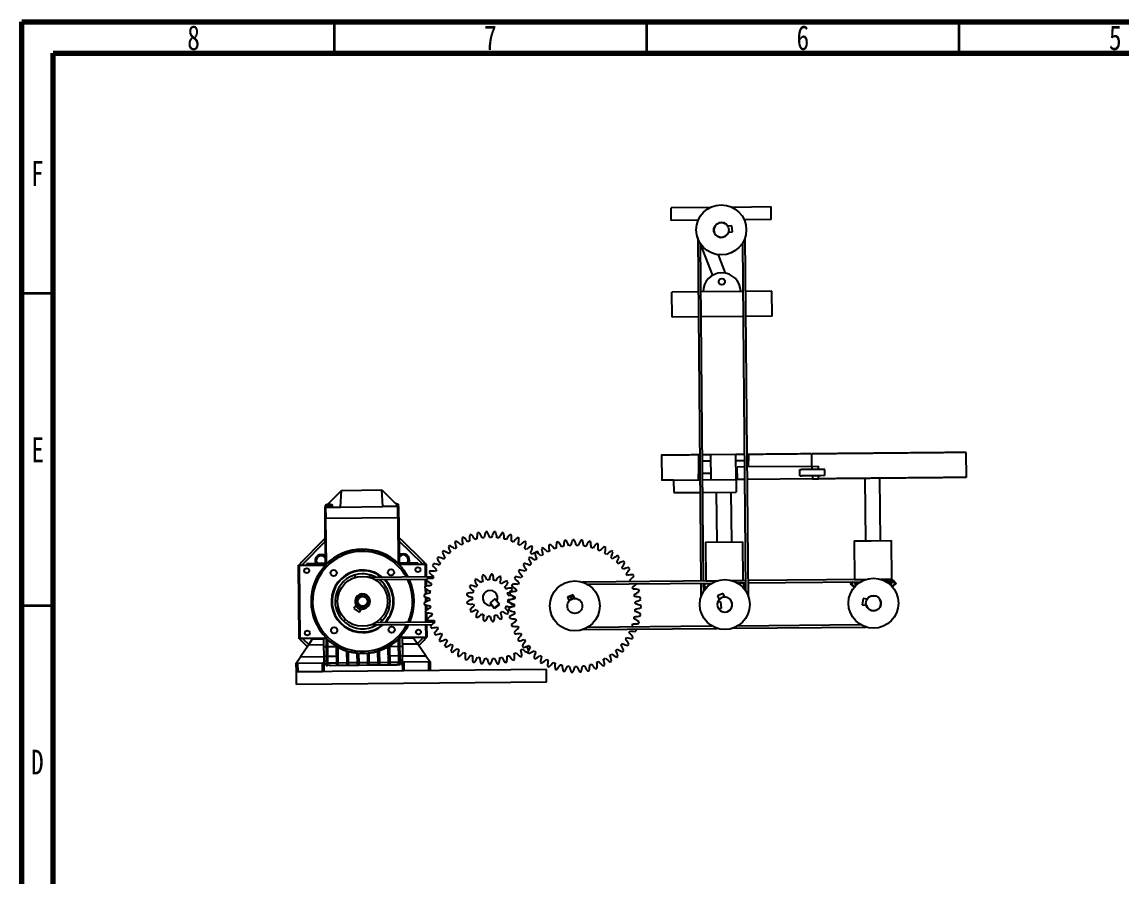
# Model space of a CAD drawing. Header units: millimetres. Extents: x 15 to 415, y 5 to 292.
# Drawn here: x 15 to 191, y 155.2 to 292 of the extents above; entities that cross this region are included whole.
import ezdxf

# ---------------------------------------------------------------- set-up
doc = ezdxf.new("R2010")
doc.units = ezdxf.units.MM
doc.styles.add('SLDTEXTSTYLE0', font='TXT', dxfattribs={"width": 0.75})

msp = doc.modelspace()

# ---------------------------------------------------------------- linework, layer by layer
at = {"color": 7, "linetype": 'Continuous', "lineweight": 70}
for p, q in [((15, 5), (15, 292)), ((15, 292), (415, 292)), ((20, 10), (20, 287)), ((20, 287), (410, 287))]:
    msp.add_line(p, q, dxfattribs=at)
at = {"color": 7, "linetype": 'Continuous', "lineweight": 35}
for p, q in [((65, 287), (65, 292)), ((115, 287), (115, 292)), ((165, 287), (165, 292)), ((20, 248.5), (15, 248.5)), ((20, 198.5), (15, 198.5))]:
    msp.add_line(p, q, dxfattribs=at)
at = {"color": 7, "linetype": 'Continuous', "lineweight": 25}
for p, q in [((134.88, 262.38), (128.62, 262.32)), ((134.9, 260.38), (134.88, 262.38)), ((125.14, 262.29), (118.88, 262.23)), ((118.9, 260.23), (118.88, 262.23)), ((123.23, 260.27), (118.9, 260.23)), ((128.59, 259.37), (127.95, 259.31)), ((128.69, 258.38), (128.59, 259.37)), ((134.9, 260.38), (130.57, 260.34)), ((123.13, 257.42), (123.63, 202.47)), ((128.05, 258.32), (128.69, 258.38)), ((131.25, 199.99), (130.73, 257.49)), ((123.53, 256.57), (124.03, 202.48)), ((123.9, 256.04), (123.53, 256.55)), ((125.53, 251.43), (123.59, 256.47)), ((130.85, 200.85), (130.33, 256.63)), ((126.4, 254.74), (127.54, 251.77)), ((123.21, 248.78), (119.01, 248.75)), ((119.04, 244.75), (119.01, 248.75)), ((130.4, 248.85), (123.61, 248.79)), ((135, 248.89), (130.8, 248.85)), ((135.04, 244.89), (135, 248.89)), ((123.24, 244.78), (119.04, 244.75)), ((130.44, 244.85), (123.64, 244.79)), ((135.04, 244.89), (130.84, 244.85)), ((117.35, 222.62), (117.38, 218.62)), ((123.24, 222.67), (123.25, 221.67)), ((123.44, 222.67), (123.24, 222.67)), ((125.24, 222.69), (123.84, 222.68)), ((129.24, 222.73), (125.24, 222.69)), ((125.28, 218.69), (125.24, 222.69)), ((130.64, 222.74), (129.24, 222.73)), ((129.28, 218.73), (129.24, 222.73)), ((131.24, 222.74), (131.04, 222.74)), ((131.24, 222.74), (131.25, 221.74)), ((141.33, 222.84), (141.34, 220.84)), ((166.13, 219.06), (166.09, 223.06)), ((123.25, 221.67), (123.27, 219.67)), ((123.45, 221.67), (123.25, 221.67)), ((124.05, 221.68), (123.85, 221.68)), ((125.25, 221.69), (124.05, 221.68)), ((129.65, 221.73), (129.25, 221.73)), ((130.66, 220.74), (129.46, 220.73)), ((129.48, 218.73), (129.46, 220.73)), ((130.45, 221.74), (129.65, 221.73)), ((130.65, 221.74), (130.45, 221.74)), ((131.25, 221.74), (131.05, 221.74)), ((141.46, 220.84), (131.06, 220.74)), ((131.26, 220.74), (131.25, 221.74)), ((139.47, 220.32), (139.74, 220.32)), ((139.48, 219.32), (139.47, 220.32)), ((142.84, 220.35), (139.74, 220.32)), ((141.46, 220.84), (142.46, 220.85)), ((141.47, 220.34), (141.46, 220.84)), ((142.47, 220.35), (142.46, 220.85)), ((143.47, 220.36), (142.84, 220.35)), ((143.48, 219.36), (143.47, 220.36)), ((119.28, 218.63), (123.48, 218.67)), ((119.28, 218.63), (119.3, 216.63)), ((123.28, 218.67), (123.27, 219.67)), ((123.47, 219.67), (123.27, 219.67)), ((124.07, 219.68), (123.87, 219.68)), ((123.88, 218.68), (129.28, 218.73)), ((125.27, 219.69), (124.07, 219.68)), ((129.47, 219.73), (129.27, 219.73)), ((129.28, 218.73), (129.3, 216.73)), ((129.48, 218.73), (129.28, 218.73)), ((130.68, 218.74), (129.48, 218.73)), ((141.48, 218.84), (131.08, 218.74)), ((139.48, 219.32), (139.75, 219.32)), ((142.85, 219.35), (139.75, 219.32)), ((141.48, 219.34), (141.48, 218.84)), ((141.48, 218.84), (142.48, 218.85)), ((142.48, 218.85), (142.48, 219.35)), ((143.48, 219.36), (142.85, 219.35)), ((149.88, 218.91), (149.97, 208.91)), ((152.37, 208.94), (152.28, 218.94)), ((66.13, 217), (63.95, 214.78)), ((65.98, 214.33), (66.13, 217)), ((66.13, 217), (72.56, 217.06)), ((72.76, 214.39), (72.56, 217.06)), ((72.56, 217.06), (75.26, 214.41)), ((119.3, 216.63), (123.5, 216.67)), ((123.9, 216.68), (129.3, 216.73)), ((126.1, 216.7), (126.17, 208.7)), ((128.57, 208.72), (128.5, 216.72)), ((64.02, 214.78), (64.03, 214.68)), ((64.18, 214.68), (64.19, 214.79)), ((75.11, 214.79), (75.11, 214.79)), ((63.51, 214.33), (63.49, 214.31)), ((63.51, 212.53), (63.49, 214.31)), ((63.49, 214.31), (63.59, 214.31)), ((64.71, 214.58), (63.51, 214.57)), ((63.51, 214.57), (63.51, 214.31)), ((63.54, 214.62), (64.68, 214.63)), ((63.59, 214.31), (65.98, 214.33)), ((63.59, 214.31), (63.61, 212.53)), ((63.64, 214.68), (63.64, 214.68)), ((64.57, 214.69), (64.58, 214.69)), ((64.71, 214.32), (64.71, 214.58)), ((65.98, 214.33), (72.76, 214.39)), ((75.16, 214.41), (72.76, 214.39)), ((74.94, 214.73), (75.22, 214.73)), ((75.25, 214.68), (74.99, 214.68)), ((75.17, 212.63), (75.16, 214.41)), ((75.16, 214.41), (75.26, 214.41)), ((75.25, 214.42), (75.25, 214.68)), ((75.26, 214.41), (75.27, 212.63)), ((63.55, 205.08), (63.49, 212.53)), ((63.49, 212.53), (63.59, 212.53)), ((63.59, 212.53), (75.19, 212.63)), ((63.59, 212.53), (63.65, 205.18)), ((75.19, 212.63), (75.29, 212.63)), ((75.26, 205.29), (75.19, 212.63)), ((75.29, 212.63), (75.36, 205.19)), ((63.01, 208.86), (59.76, 205.55)), ((63.52, 208.81), (59.82, 205.05)), ((79.09, 205.22), (75.33, 208.92)), ((79.15, 205.73), (75.84, 208.98)), ((124.39, 208.68), (130.35, 208.73)), ((124.39, 208.68), (124.45, 202.5)), ((130.41, 202.55), (130.35, 208.73)), ((148.19, 208.9), (150.89, 208.92)), ((148.19, 208.9), (148.25, 202.72)), ((150.89, 208.92), (154.15, 208.95)), ((154.21, 202.77), (154.15, 208.95)), ((63.54, 206.39), (63.45, 206.3)), ((63.54, 206.21), (63.45, 206.3)), ((75.35, 206.5), (75.44, 206.41)), ((75.44, 206.41), (75.35, 206.32)), ((97.22, 206.17), (97.27, 206.25)), ((59.26, 204.94), (59.26, 205.04)), ((59.26, 205.04), (59.36, 205.04)), ((59.37, 193.33), (59.26, 204.94)), ((59.36, 204.94), (59.26, 204.94)), ((59.36, 205.04), (63.55, 205.08)), ((59.36, 204.94), (59.36, 205.04)), ((63.58, 204.98), (59.36, 204.94)), ((59.36, 204.94), (59.47, 193.33)), ((62.05, 205.27), (60.55, 205.25)), ((60.55, 205.25), (60.55, 205.05)), ((63.55, 205.28), (62.05, 205.27)), ((62.05, 205.07), (62.05, 205.27)), ((63.55, 205.08), (63.62, 205.02)), ((63.62, 205.02), (63.58, 204.98)), ((75.3, 205.13), (75.36, 205.19)), ((75.34, 205.09), (75.3, 205.13)), ((79.56, 205.13), (75.34, 205.09)), ((75.36, 205.39), (76.86, 205.4)), ((75.36, 205.19), (79.56, 205.23)), ((76.86, 205.4), (78.36, 205.42)), ((76.86, 205.2), (76.86, 205.4)), ((78.36, 205.22), (78.36, 205.42)), ((79.56, 205.23), (79.56, 205.13)), ((79.66, 205.23), (79.56, 205.23)), ((79.56, 205.13), (79.66, 205.13)), ((79.58, 203.12), (79.56, 205.13)), ((79.66, 205.13), (79.66, 205.23)), ((79.66, 205.13), (79.68, 203.12)), ((68.34, 203.05), (68.33, 203.47)), ((70.61, 203.49), (70.62, 203.08)), ((80.83, 203.13), (70.73, 203.04)), ((79.75, 202.72), (71.59, 202.65)), ((79.59, 201.61), (79.58, 202.72)), ((79.68, 202.72), (79.69, 201.64)), ((126.18, 202.5), (104.68, 202.3)), ((124.45, 202.5), (124.43, 202.48)), ((124.45, 202.5), (126.24, 202.52)), ((128.62, 202.54), (130.41, 202.55)), ((130.83, 202.54), (128.68, 202.52)), ((130.43, 202.53), (130.41, 202.55)), ((149.98, 202.71), (131.23, 202.54)), ((148.25, 202.72), (148.23, 202.7)), ((148.25, 202.72), (150.04, 202.73)), ((152.41, 202.76), (154.21, 202.77)), ((153.19, 202.68), (153.17, 202.63)), ((153.24, 202.44), (153.38, 202.68)), ((153.31, 202.36), (153.47, 202.63)), ((153.91, 202.69), (153.9, 202.67)), ((153.95, 202.59), (154.02, 202.69)), ((154, 202.52), (154.1, 202.64)), ((154.61, 202.37), (154.21, 202.77)), ((154.27, 202.67), (154.29, 202.69)), ((154.32, 202.62), (154.34, 202.64)), ((79.6, 200.39), (79.59, 201.23)), ((79.69, 201.17), (79.7, 200.42)), ((125.33, 202.09), (105.54, 201.91)), ((123.63, 202.07), (123.65, 199.92)), ((124.03, 202.08), (124.05, 200.78)), ((124.03, 202.04), (124.07, 202.08)), ((124.41, 201.26), (124.04, 201.56)), ((124.04, 201.56), (124.41, 201.25)), ((124.06, 201.79), (124.13, 201.79)), ((124.06, 201.79), (124.5, 201.39)), ((124.53, 201.42), (124.13, 201.79)), ((124.82, 201.8), (124.94, 201.8)), ((124.82, 201.8), (124.87, 201.75)), ((130.83, 202.14), (129.54, 202.13)), ((130.65, 201.85), (130.29, 201.5)), ((130.32, 201.47), (130.72, 201.85)), ((130.48, 201.32), (130.84, 201.63)), ((130.65, 201.85), (130.72, 201.85)), ((149.13, 202.31), (131.23, 202.14)), ((148.2, 201.48), (147.56, 202.01)), ((147.67, 202.01), (147.71, 202.01)), ((148.26, 201.53), (147.71, 202.01)), ((148.24, 202.02), (148.34, 202.02)), ((148.24, 202.02), (148.49, 201.76)), ((148.54, 201.81), (148.34, 202.02)), ((154.12, 202.07), (153.93, 201.86)), ((153.98, 201.82), (154.22, 202.07)), ((154.12, 202.07), (154.22, 202.07)), ((154.24, 201.58), (154.8, 202.08)), ((154.91, 202.08), (154.28, 201.54)), ((154.75, 202.08), (154.8, 202.08)), ((69.2, 200.08), (69.2, 200.39)), ((69.5, 200.13), (69.5, 200.43)), ((69.8, 200.4), (69.8, 200.08)), ((79.61, 199.12), (79.61, 199.9)), ((79.71, 199.86), (79.71, 199.17)), ((90.69, 199.61), (89.91, 198.99)), ((90.69, 199.61), (89.91, 198.99)), ((90.61, 198.1), (89.91, 198.99)), ((89.91, 198.99), (90.21, 198.6)), ((91.4, 198.72), (90.69, 199.61)), ((91, 199.23), (90.69, 199.61)), ((91.35, 198.78), (91, 199.23)), ((103.22, 200.28), (102.3, 199.87)), ((102.3, 199.87), (102.57, 199.28)), ((102.33, 199.81), (102.44, 199.93)), ((102.58, 199.99), (103.01, 199.6)), ((103.48, 199.69), (103.22, 200.28)), ((127.22, 200.5), (126.3, 200.09)), ((126.3, 200.09), (126.56, 199.5)), ((126.82, 199.14), (126.33, 199.09)), ((126.92, 198.15), (126.82, 199.14)), ((127.48, 199.91), (127.22, 200.5)), ((149.62, 199.68), (149.47, 198.69)), ((150.26, 199.58), (149.62, 199.68)), ((65.27, 198.05), (65.63, 198.26)), ((68.49, 198.6), (68.13, 198.07)), ((68.13, 198.07), (68.96, 197.51)), ((68.96, 197.51), (69.32, 198.05)), ((73.41, 198.34), (73.77, 198.13)), ((79.63, 197.76), (79.62, 198.65)), ((79.64, 195.92), (79.63, 197.43)), ((79.72, 198.62), (79.73, 197.83)), ((79.73, 197.41), (79.74, 195.92)), ((90.21, 198.6), (90.57, 198.16)), ((90.57, 198.16), (91.35, 198.78)), ((91.4, 198.72), (90.61, 198.1)), ((126.43, 198.1), (126.92, 198.15)), ((149.47, 198.69), (150.11, 198.59)), ((66.79, 196.3), (66.43, 196.09)), ((70.8, 195.44), (80.64, 195.53)), ((71.65, 195.85), (81.02, 195.94)), ((72.65, 196.15), (72.29, 196.35)), ((79.67, 193.52), (79.65, 195.52)), ((79.75, 195.52), (79.77, 193.52)), ((129.6, 195.33), (149.19, 195.51)), ((104.75, 194.7), (126.25, 194.9)), ((105.6, 195.11), (125.39, 195.29)), ((128.75, 194.92), (150.05, 195.11)), ((59.47, 193.33), (59.37, 193.33)), ((59.37, 193.23), (59.37, 193.33)), ((59.47, 193.23), (59.37, 193.23)), ((59.47, 193.33), (63.69, 193.37)), ((59.47, 193.33), (59.47, 193.23)), ((63.66, 193.27), (59.47, 193.23)), ((60.83, 192.23), (59.57, 190.34)), ((59.88, 192.73), (60.66, 191.97)), ((59.93, 193.24), (60.88, 192.3)), ((60.83, 192.23), (61.5, 193.23)), ((63.27, 192.25), (60.83, 192.23)), ((61.5, 193.23), (63.26, 193.25)), ((61.5, 193.23), (61.51, 193.25)), ((62.16, 193.26), (62.16, 193.24)), ((63.26, 193.25), (63.27, 192.25)), ((63.27, 192.25), (63.29, 190.37)), ((63.67, 191.93), (63.27, 191.93)), ((63.72, 193.33), (63.66, 193.27)), ((63.66, 193.27), (63.7, 189.2)), ((63.69, 193.37), (63.72, 193.33)), ((63.87, 193.08), (63.9, 189.2)), ((65.33, 191.94), (63.88, 191.93)), ((65.36, 189.22), (65.33, 192)), ((65.54, 191.89), (65.56, 189.22)), ((73.65, 189.29), (73.62, 191.96)), ((73.82, 192.08), (73.85, 189.29)), ((73.82, 192.02), (75.28, 192.04)), ((75.31, 189.31), (75.27, 193.18)), ((75.41, 193.44), (75.45, 193.48)), ((75.47, 193.38), (75.41, 193.44)), ((75.45, 193.48), (79.67, 193.52)), ((79.67, 193.42), (75.47, 193.38)), ((75.51, 189.31), (75.47, 193.38)), ((75.48, 192.04), (75.88, 192.04)), ((75.87, 193.36), (77.63, 193.38)), ((75.88, 192.36), (75.87, 193.36)), ((78.32, 192.39), (75.88, 192.36)), ((75.88, 192.36), (75.9, 190.49)), ((76.97, 193.39), (76.97, 193.37)), ((77.62, 193.4), (77.63, 193.38)), ((77.63, 193.38), (78.32, 192.39)), ((78.27, 192.46), (79.2, 193.41)), ((79.61, 190.52), (78.32, 192.39)), ((78.5, 192.13), (79.26, 192.91)), ((79.67, 193.52), (79.67, 193.42)), ((79.67, 193.52), (79.77, 193.52)), ((79.67, 193.42), (79.77, 193.42)), ((79.77, 193.42), (79.77, 193.52)), ((58.9, 189.33), (59.57, 190.34)), ((59.57, 190.34), (63.29, 190.37)), ((63.29, 190.43), (63.69, 190.43)), ((63.29, 190.37), (63.3, 189.37)), ((63.89, 190.43), (65.35, 190.44)), ((67.02, 189.23), (67, 191.27)), ((67.2, 191.21), (67.22, 189.23)), ((68.67, 189.25), (68.66, 190.92)), ((68.86, 190.91), (68.88, 189.25)), ((70.33, 189.26), (70.32, 190.92)), ((70.52, 190.94), (70.53, 189.26)), ((71.99, 189.28), (71.97, 191.25)), ((72.17, 191.32), (72.19, 189.28)), ((73.84, 190.52), (75.29, 190.54)), ((75.5, 190.54), (75.9, 190.54)), ((75.9, 190.49), (79.61, 190.52)), ((75.91, 189.49), (75.9, 190.49)), ((79.61, 190.52), (80.3, 189.53)), ((58.92, 187.93), (58.9, 189.33)), ((58.9, 189.33), (59.1, 189.33)), ((59.1, 189.33), (63.1, 189.37)), ((59.1, 189.33), (59.12, 187.93)), ((63.11, 187.97), (63.1, 189.37)), ((63.1, 189.37), (63.3, 189.37)), ((63.29, 189.94), (63.7, 189.54)), ((63.3, 189.37), (63.31, 187.97)), ((63.7, 189.2), (63.9, 189.2)), ((63.7, 189.2), (63.7, 188.98)), ((63.7, 188.98), (63.9, 188.98)), ((63.9, 189.38), (65.36, 189.39)), ((63.9, 189.2), (63.9, 188.98)), ((64.42, 188.98), (65.36, 188.99)), ((65.36, 189.22), (65.56, 189.22)), ((65.36, 188.99), (65.36, 189.22)), ((65.36, 188.99), (65.56, 188.99)), ((65.56, 189.39), (67.01, 189.41)), ((65.56, 189.22), (65.56, 188.99)), ((65.56, 188.99), (67.02, 189.01)), ((67.02, 189.23), (67.22, 189.23)), ((67.02, 189.01), (67.02, 189.23)), ((67.02, 189.01), (67.22, 189.01)), ((67.22, 189.41), (68.67, 189.42)), ((67.22, 189.23), (67.22, 189.01)), ((67.22, 189.01), (68.68, 189.02)), ((68.67, 189.25), (68.88, 189.25)), ((68.68, 189.02), (68.67, 189.25)), ((68.68, 189.02), (68.88, 189.02)), ((68.87, 189.42), (70.33, 189.44)), ((68.88, 189.25), (68.88, 189.02)), ((68.88, 189.02), (70.33, 189.04)), ((70.33, 189.26), (70.53, 189.26)), ((70.33, 189.04), (70.33, 189.26)), ((70.33, 189.04), (70.54, 189.04)), ((70.53, 189.44), (71.99, 189.45)), ((70.53, 189.26), (70.54, 189.04)), ((70.54, 189.04), (71.99, 189.05)), ((71.99, 189.05), (71.99, 189.28)), ((71.99, 189.28), (72.19, 189.28)), ((71.99, 189.05), (72.19, 189.05)), ((72.19, 189.45), (73.65, 189.47)), ((72.19, 189.28), (72.19, 189.05)), ((72.19, 189.05), (73.65, 189.07)), ((73.65, 189.29), (73.85, 189.29)), ((73.65, 189.07), (73.65, 189.29)), ((73.65, 189.07), (73.85, 189.07)), ((73.85, 189.47), (75.3, 189.48)), ((73.85, 189.29), (73.85, 189.07)), ((73.85, 189.07), (74.79, 189.08)), ((75.31, 189.31), (75.51, 189.31)), ((75.31, 189.08), (75.31, 189.31)), ((75.31, 189.08), (75.51, 189.09)), ((75.5, 189.65), (75.9, 190.05)), ((75.51, 189.09), (75.51, 189.31)), ((75.92, 188.09), (75.91, 189.49)), ((75.91, 189.49), (76.11, 189.49)), ((80.1, 189.53), (76.11, 189.49)), ((76.11, 189.49), (76.12, 188.09)), ((80.11, 188.13), (80.1, 189.53)), ((80.1, 189.53), (80.3, 189.53)), ((80.3, 189.53), (80.31, 188.13)), ((98.91, 188.3), (58.92, 187.93)), ((58.93, 185.93), (58.92, 187.93)), ((59.12, 187.93), (63.11, 187.97)), ((80.11, 188.13), (76.12, 188.09)), ((98.93, 186.3), (98.91, 188.3)), ((98.93, 186.3), (58.93, 185.93))]:
    msp.add_line(p, q, dxfattribs=at)
at = {"color": 7, "linetype": 'Continuous', "lineweight": 25, "flags": 128}
for points in [[(97.62, 206.88), (97.62, 206.9), (97.67, 207.01)], [(130.84, 201.65), (130.6, 201.44), (130.47, 201.33)], [(147.67, 202.01), (148.15, 201.6), (148.24, 201.52)], [(154.75, 202.08), (154.29, 201.66), (154.22, 201.59)], [(112.62, 195.28), (112.72, 195.22), (112.78, 195.17)], [(113.25, 194.78), (113.27, 194.76), (113.36, 194.67)], [(95.89, 191.01), (95.92, 191.03), (95.93, 191.03)]]:
    msp.add_lwpolyline(points, dxfattribs=at)
at = {"color": 7, "linetype": 'Continuous', "lineweight": 25}
for centre, radius in [((126.91, 258.7), 4), ((126.91, 258.7), 1.2), ((126.99, 250.42), 0.5), ((126.99, 250.42), 0.5), ((60.57, 204.14), 0.4), ((64.87, 203.78), 0.5), ((74.07, 203.87), 0.5), ((78.36, 204.3), 0.4), ((69.51, 199.23), 4), ((103.47, 198.49), 4), ((127.46, 198.71), 4), ((151.26, 198.93), 4), ((69.51, 199.23), 0.9), ((69.51, 199.23), 0.782), ((103.47, 198.49), 1.2), ((151.26, 198.93), 1.2), ((60.66, 194.16), 0.4), ((64.96, 194.59), 0.5), ((74.15, 194.68), 0.5), ((78.45, 194.32), 0.4)]:
    msp.add_circle(centre, radius, dxfattribs=at)
for centre, radius, start, end in [((126.91, 258.7), 1.2, 30.3149, 341.0663), ((124.39, 256.39), 0.6, 215.7409, 239.8578), ((127.01, 248.82), 3, 0.5256, 180.5256), ((64.12, 213.7), 1.09, 94.9353, 115.7125), ((64.12, 213.7), 1.09, 65.3388, 86.1159), ((74.66, 213.79), 1.09, 65.3375, 83.291), ((74.66, 213.8), 1.09, 58.9064, 65.2377), ((63.57, 214.57), 0.06, 122.1449, 180.5256), ((64.12, 213.7), 1.09, 115.8135, 122.1449), ((64.12, 213.66), 1.03, 86.314, 94.7372), ((64.12, 213.7), 1.09, 58.9064, 65.2377), ((64.65, 214.58), 0.06, 0.5256, 58.9064), ((75.19, 214.68), 0.06, 0.5256, 58.9064), ((90.69, 209.32), 4.08, 172.5841, 186.033), ((89.93, 199.77), 10.6, 106.6007, 108.0102), ((83.87, 207.2), 4.08, 28.578, 42.0268), ((91.86, 209.16), 4.08, 165.5253, 178.9741), ((89.93, 199.77), 10.6, 99.5419, 100.9514), ((84.83, 207.88), 4.08, 21.5192, 34.968), ((93, 208.85), 4.08, 158.4665, 171.9153), ((89.93, 199.77), 10.6, 92.4831, 93.8926), ((85.86, 208.45), 4.08, 14.4603, 27.9092), ((94.09, 208.4), 4.08, 151.4076, 164.8565), ((89.93, 199.77), 10.6, 85.4243, 86.8337), ((86.96, 208.88), 4.08, 7.4015, 20.8504), ((95.12, 207.82), 4.08, 144.3488, 157.7977), ((89.93, 199.77), 10.6, 78.3655, 79.7749), ((88.1, 209.18), 4.08, 0.3427, 13.7916), ((96.07, 207.12), 4.08, 137.29, 150.7388), ((89.93, 199.77), 10.6, 71.3066, 72.7161), ((89.27, 209.33), 4.08, 353.2839, 6.7327), ((64.25, 207.65), 1.73, 114.9954, 135.5256), ((74.62, 207.74), 1.73, 45.5256, 66.0558), ((89.93, 199.77), 10.6, 127.7772, 129.1867), ((87.19, 208.96), 4.08, 193.7606, 207.2094), ((81.59, 204.51), 4.08, 49.7545, 63.2033), ((89.93, 199.77), 9.7, 123.9378, 125.9672), ((89.93, 199.77), 10.6, 120.7184, 122.1279), ((88.34, 209.22), 4.08, 186.7018, 200.1506), ((82.24, 205.49), 4.08, 42.6956, 56.1445), ((89.93, 199.77), 9.7, 116.879, 118.9084), ((89.51, 209.35), 4.08, 179.6429, 193.0918), ((89.93, 199.77), 10.6, 113.6596, 115.069), ((83, 206.4), 4.08, 35.6368, 49.0857), ((89.93, 199.77), 9.7, 109.8202, 111.8496), ((89.93, 199.77), 9.7, 102.7614, 104.7908), ((89.93, 199.77), 9.7, 95.7026, 97.7319), ((89.93, 199.77), 9.7, 88.6437, 90.6731), ((89.93, 199.77), 9.7, 81.5849, 83.6143), ((89.93, 199.77), 9.7, 74.5261, 76.5555), ((89.93, 199.77), 9.7, 67.4673, 69.4966), ((96.93, 206.31), 4.08, 130.2312, 143.68), ((89.93, 199.77), 10.6, 64.2478, 65.6573), ((90.45, 209.34), 4.08, 346.2251, 359.6739), ((89.93, 199.77), 9.7, 60.4084, 62.4378), ((97.68, 205.4), 4.08, 123.1723, 136.6212), ((91.62, 209.2), 4.08, 339.1662, 352.6151), ((89.93, 199.77), 9.7, 53.3496, 55.379), ((89.93, 199.77), 10.6, 57.189, 58.5984), ((98.32, 204.41), 4.08, 116.1135, 129.5624), ((92.77, 208.92), 4.08, 332.1074, 345.5563), ((89.93, 199.77), 10.6, 50.1302, 51.5396), ((103.47, 198.49), 10.6, 118.6732, 120.0827), ((95.99, 204.48), 4.08, 40.6505, 54.0993), ((103.47, 198.49), 10.6, 111.6144, 113.0239), ((103.4, 208.07), 4.08, 177.5978, 191.0466), ((96.78, 205.36), 4.08, 33.5917, 47.0405), ((103.47, 198.49), 9.7, 107.775, 109.8044), ((104.57, 208.01), 4.08, 170.5389, 183.9878), ((103.47, 198.49), 10.6, 104.5556, 105.9651), ((97.68, 206.13), 4.08, 26.5328, 39.9817), ((103.47, 198.49), 9.7, 100.7162, 102.7456), ((105.74, 207.8), 4.08, 163.4801, 176.929), ((103.47, 198.49), 10.6, 97.4968, 98.9062), ((98.66, 206.78), 4.08, 19.474, 32.9229), ((103.47, 198.49), 9.7, 93.6574, 95.6868), ((106.86, 207.45), 4.08, 156.4213, 169.8702), ((103.47, 198.49), 10.6, 90.4379, 91.8474), ((99.71, 207.31), 4.08, 12.4152, 25.864), ((103.47, 198.49), 9.7, 86.5986, 88.628), ((107.94, 206.96), 4.08, 149.3625, 162.8113), ((103.47, 198.49), 10.6, 83.3791, 84.7886), ((100.83, 207.7), 4.08, 5.3564, 18.8052), ((103.47, 198.49), 9.7, 79.5397, 81.5691), ((108.95, 206.35), 4.08, 142.3037, 155.7525), ((103.47, 198.49), 10.6, 76.3203, 77.7298), ((101.98, 207.96), 4.08, 358.2975, 11.7464), ((103.47, 198.49), 9.7, 72.4809, 74.5103), ((109.87, 205.62), 4.08, 135.2448, 148.6937), ((103.47, 198.49), 10.6, 69.2615, 70.6709), ((103.15, 208.07), 4.08, 351.2387, 4.6876), ((110.7, 204.78), 4.08, 128.186, 141.6349), ((103.47, 198.49), 10.6, 62.2026, 63.6121), ((104.33, 208.03), 4.08, 344.1799, 357.6288), ((69.51, 199.23), 8, 90.5256, 332.1663), ((62.89, 205.73), 1, 49.675, 207.532), ((62.89, 205.73), 0.8, 45.5256, 215.1095), ((69.51, 199.23), 8.35, 45.5256, 135.5256), ((69.51, 199.23), 8.3, 45.5256, 135.5256), ((69.51, 199.23), 8, 28.885, 90.5256), ((76.01, 205.85), 1, 333.5192, 131.3763), ((76.01, 205.85), 0.8, 325.9417, 135.5256), ((89.93, 199.77), 10.6, 141.8949, 143.3043), ((85.03, 208.01), 4.08, 207.8782, 221.3271), ((80.69, 202.33), 4.08, 63.8721, 77.321), ((89.93, 199.77), 10.6, 134.836, 136.2455), ((86.08, 208.55), 4.08, 200.8194, 214.2683), ((81.07, 203.45), 4.08, 56.8133, 70.2621), ((89.93, 199.77), 9.7, 138.0555, 140.0849), ((89.93, 199.77), 9.7, 130.9967, 133.026), ((103.47, 198.49), 10.6, 132.7909, 134.2003), ((99.94, 207.4), 4.08, 198.7742, 212.2231), ((94.75, 202.48), 4.08, 54.7681, 68.217), ((89.93, 199.77), 9.7, 46.2908, 48.3202), ((98.82, 203.34), 4.08, 109.0547, 122.5036), ((103.47, 198.49), 10.6, 125.7321, 127.1415), ((101.06, 207.77), 4.08, 191.7154, 205.1643), ((103.47, 198.49), 9.7, 128.9515, 130.9809), ((89.93, 199.77), 9.7, 40.08, 41.2613), ((95.31, 203.52), 4.08, 47.7093, 61.1582), ((89.93, 199.77), 10.6, 43.0713, 44.4808), ((103.47, 198.49), 9.7, 121.8927, 123.9221), ((102.22, 207.99), 4.08, 184.6566, 198.1055), ((103.47, 198.49), 9.7, 114.8339, 116.8632), ((103.47, 198.49), 9.7, 65.4221, 67.4515), ((103.47, 198.49), 9.7, 58.3633, 60.3927), ((111.42, 203.84), 4.08, 121.1272, 134.576), ((105.5, 207.85), 4.08, 337.1211, 350.5699), ((103.47, 198.49), 9.7, 51.3045, 53.3338), ((103.47, 198.49), 10.6, 55.1438, 56.5533), ((112.01, 202.82), 4.08, 114.0684, 127.5172), ((106.63, 207.53), 4.08, 330.0622, 343.5111), ((103.47, 198.49), 10.6, 48.085, 49.4945), ((59.36, 204.94), 0.1, 90.5256, 180.5256), ((61, 204.34), 1.73, 135.5256, 156.0558), ((69.51, 199.23), 8.26, 135.8984, 225.1528), ((69.51, 199.23), 5, 49.9898, 270.5256), ((69.51, 199.23), 8.26, 27.907, 45.1528), ((77.93, 204.49), 1.73, 24.9954, 45.5256), ((79.56, 205.13), 0.1, 0.5256, 90.5256), ((89.93, 199.77), 10.6, 148.9537, 150.3632), ((84.06, 207.35), 4.08, 214.937, 228.3859), ((80.45, 201.18), 4.08, 70.9309, 84.3798), ((89.93, 199.77), 9.7, 152.1731, 154.2025), ((89.93, 199.77), 9.7, 145.1143, 147.1437), ((103.47, 198.49), 10.6, 146.9085, 148.318), ((94.04, 200.23), 4.08, 68.8858, 82.3346), ((103.47, 198.49), 10.6, 139.8497, 141.2592), ((98.87, 206.9), 4.08, 205.8331, 219.2819), ((94.33, 201.38), 4.08, 61.827, 75.2758), ((103.47, 198.49), 9.7, 143.0692, 145.0985), ((103.47, 198.49), 9.7, 136.0103, 138.0397), ((103.47, 198.49), 9.7, 44.2456, 46.275), ((112.48, 201.74), 4.08, 107.0095, 120.4584), ((107.72, 207.08), 4.08, 323.0034, 336.4523), ((103.47, 198.49), 9.7, 37.1868, 39.2162), ((112.81, 200.61), 4.08, 99.9507, 113.3996), ((103.47, 198.49), 10.6, 41.0262, 42.4356), ((108.75, 206.49), 4.08, 315.9446, 329.3935), ((103.47, 198.49), 10.6, 33.9674, 35.3768), ((69.51, 199.23), 4.9, 51.3769, 270.5256), ((69.51, 199.23), 4.4, 90.5256, 300.7983), ((69.51, 199.23), 4.4, 60.253, 90.5256), ((69.51, 199.23), 4.4, 309.9262, 51.1251), ((69.51, 199.23), 4.9, 316.5878, 44.4635), ((69.51, 199.23), 5, 317.682, 43.3693), ((69.51, 199.23), 8, 335.375, 25.6763), ((69.51, 199.23), 8.26, 336.2266, 24.8247), ((89.93, 199.77), 10.6, 163.0713, 164.4808), ((82.39, 205.69), 4.08, 229.0547, 242.5036), ((80.39, 198.82), 4.08, 85.0486, 98.4974), ((89.93, 199.77), 10.6, 156.0125, 157.422), ((83.17, 206.57), 4.08, 221.9959, 235.4447), ((80.34, 200), 4.08, 77.9898, 91.4386), ((89.93, 199.77), 9.7, 159.232, 161.2613), ((89.93, 199.77), 3.8, 126.99, 129.9739), ((88.84, 202.77), 1.36, 183.9292, 224.6664), ((87.24, 201.5), 1.36, 32.2975, 73.0347), ((90, 202.96), 1.36, 162.7528, 203.4899), ((89.93, 199.77), 3.8, 105.8136, 108.7974), ((88.05, 202.36), 1.36, 11.121, 51.8582), ((89.93, 199.77), 2.9, 92.6818, 100.7527), ((91.15, 202.72), 1.36, 141.5763, 182.3135), ((89.93, 199.77), 3.8, 84.6371, 87.6209), ((89.11, 202.86), 1.36, 349.9446, 30.6817), ((89.93, 199.77), 2.9, 71.5053, 79.5762), ((92.13, 202.08), 1.36, 120.3998, 161.137), ((89.93, 199.77), 3.8, 63.4606, 66.4445), ((90.28, 202.94), 1.36, 328.7681, 9.5053), ((92.82, 201.13), 1.36, 99.2233, 139.9605), ((89.93, 199.77), 3.8, 42.2841, 45.268), ((103.47, 198.49), 10.6, 153.9674, 155.3768), ((96.96, 205.52), 4.08, 219.9507, 233.3996), ((93.9, 199.06), 4.08, 75.9446, 89.3935), ((97.87, 206.27), 4.08, 212.8919, 226.3407), ((103.47, 198.49), 9.7, 150.128, 152.1574), ((103.47, 198.49), 9.7, 30.128, 32.1574), ((113, 199.44), 4.08, 92.8919, 106.3407), ((109.69, 205.78), 4.08, 308.8858, 322.3346), ((103.47, 198.49), 9.7, 23.5897, 25.0985), ((103.47, 198.49), 10.6, 26.9085, 28.318), ((89.93, 199.77), 10.6, 170.1302, 171.5396), ((81.72, 204.72), 4.08, 236.1135, 249.5624), ((80.58, 197.66), 4.08, 92.1074, 105.5563), ((89.93, 199.77), 9.7, 173.3496, 175.379), ((89.93, 199.77), 9.7, 166.2908, 168.3202), ((89.93, 199.77), 3.8, 148.1665, 151.1503), ((87.83, 202.18), 1.36, 205.1057, 245.8429), ((86.8, 200.42), 1.36, 53.474, 94.2111), ((89.93, 199.77), 2.9, 156.2112, 164.2821), ((89.93, 199.77), 2.9, 135.0347, 143.1057), ((89.93, 199.77), 2.9, 113.8582, 121.9292), ((89.93, 199.77), 1.2, 333.1063, 283.8576), ((89.93, 199.77), 1.2, 333.1063, 283.8576), ((89.93, 199.77), 2.9, 50.3288, 58.3998), ((91.41, 202.6), 1.36, 307.5916, 348.3288), ((89.93, 199.77), 2.9, 29.1524, 37.2233), ((93.11, 199.99), 1.36, 78.0469, 118.784), ((92.33, 201.88), 1.36, 286.4151, 327.1523), ((94.05, 196.71), 4.08, 90.0622, 103.5111), ((103.47, 198.49), 10.6, 161.0262, 162.4356), ((96.14, 204.67), 4.08, 227.0095, 240.4584), ((89.93, 199.77), 3.8, 21.1077, 24.0915), ((93.9, 197.88), 4.08, 83.0034, 96.4523), ((103.47, 198.49), 9.7, 164.2456, 166.275), ((103.47, 198.49), 9.7, 157.1868, 159.2162), ((110.54, 204.96), 4.08, 301.827, 313.0856), ((103.47, 198.49), 9.7, 16.0103, 18.0397), ((112.95, 197.09), 4.08, 78.7742, 92.2231), ((111.28, 204.04), 4.08, 294.7681, 308.217), ((103.47, 198.49), 10.6, 12.7909, 14.2003), ((69.51, 199.23), 1.2, 260.7206, 211.472), ((69.51, 199.23), 0.945, 109.035, 72.0162), ((89.93, 199.77), 10.6, 177.189, 178.5984), ((81.17, 203.67), 4.08, 243.1723, 256.6212), ((80.91, 196.52), 4.08, 99.1662, 112.6151), ((81.38, 195.44), 4.08, 106.2251, 119.6739), ((89.93, 199.77), 10.6, 184.2478, 185.6573), ((89.93, 199.77), 9.7, 180.4084, 182.4378), ((89.93, 199.77), 3.8, 169.343, 172.3268), ((87.1, 201.26), 1.36, 226.2822, 267.0193), ((86.78, 199.24), 1.36, 74.6504, 115.3876), ((87.18, 198.14), 1.36, 95.8269, 136.5641), ((89.93, 199.77), 3.8, 190.5194, 193.5033), ((89.93, 199.77), 2.9, 177.3877, 185.4586), ((89.93, 199.77), 2.9, 7.9759, 16.0468), ((89.93, 199.77), 2.9, 346.7994, 354.8704), ((92.43, 197.79), 1.36, 35.6939, 76.4311), ((92.98, 198.82), 1.36, 56.8704, 97.6076), ((92.93, 200.87), 1.36, 265.2387, 305.9758), ((103.47, 198.49), 10.6, 175.1438, 176.5533), ((94.86, 202.7), 4.08, 241.1272, 254.576), ((94.34, 195.56), 4.08, 97.1211, 110.5699), ((103.47, 198.49), 10.6, 168.085, 169.4945), ((95.44, 203.72), 4.08, 234.0684, 247.5172), ((89.93, 199.77), 3.8, 359.9312, 2.9151), ((103.47, 198.49), 9.7, 171.3045, 173.3338), ((103.47, 198.49), 1.5, 94.499, 117.5538), ((103.47, 198.49), 9.7, 8.9515, 10.9809), ((112.7, 195.93), 4.08, 71.7154, 85.1643), ((111.9, 203.04), 4.08, 287.7093, 301.1582), ((103.47, 198.49), 9.7, 1.8927, 3.9221), ((103.47, 198.49), 10.6, 5.7321, 7.1415), ((127.46, 198.71), 1.2, 138.5945, 89.3459), ((127.46, 198.71), 1.2, 210.5304, 161.2817), ((151.26, 198.93), 1.2, 196.0242, 146.7756), ((69.51, 199.23), 1.35, 214.3579, 257.8348), ((69.51, 199.23), 1.25, 212.5182, 259.6745), ((80.76, 202.56), 4.08, 250.2312, 263.68), ((81.97, 194.42), 4.08, 113.2839, 126.7327), ((89.93, 199.77), 10.6, 191.3066, 192.7161), ((80.48, 201.42), 4.08, 257.29, 270.7388), ((89.93, 199.77), 9.7, 187.4673, 189.4966), ((89.93, 199.77), 9.7, 194.5261, 196.5555), ((86.75, 200.14), 1.36, 247.4586, 288.1958), ((87.95, 197.26), 1.36, 117.0034, 157.7406), ((89.93, 199.77), 3.8, 211.6959, 214.6798), ((86.83, 198.97), 1.36, 268.6351, 309.3723), ((89.93, 199.77), 2.9, 198.5641, 206.6351), ((88.99, 196.71), 1.36, 138.1799, 178.917), ((89.93, 199.77), 2.9, 219.7406, 227.8115), ((87.33, 197.9), 1.36, 289.8116, 330.5488), ((89.93, 199.77), 2.9, 240.9171, 248.988), ((89.93, 199.77), 2.9, 304.4465, 312.5174), ((90.44, 196.62), 1.36, 353.341, 34.0782), ((92.88, 198.56), 1.36, 222.8857, 263.6229), ((89.93, 199.77), 2.9, 325.623, 333.6939), ((91.54, 197.01), 1.36, 14.5175, 55.2546), ((93.12, 199.71), 1.36, 244.0622, 284.7994), ((89.93, 199.77), 3.8, 317.5783, 320.5621), ((94.77, 194.47), 4.08, 104.1799, 117.6288), ((103.47, 198.49), 10.6, 182.2026, 183.6121), ((94.4, 201.61), 4.08, 248.186, 261.6349), ((95.33, 193.43), 4.08, 111.2387, 124.6876), ((89.93, 199.77), 3.8, 338.7547, 341.7386), ((103.47, 198.49), 9.7, 178.3633, 180.3927), ((103.47, 198.49), 9.7, 185.4221, 187.4515), ((103.47, 198.49), 9.7, 354.8339, 356.8632), ((111.8, 193.76), 4.08, 57.5978, 71.0466), ((112.4, 201.97), 4.08, 280.6505, 294.0993), ((112.32, 194.82), 4.08, 64.6566, 78.1055), ((103.47, 198.49), 10.6, 351.6144, 353.0239), ((103.47, 198.49), 10.6, 358.6732, 0.0827), ((69.51, 199.23), 4.9, 270.5256, 309.6743), ((69.51, 199.23), 5, 270.5256, 311.0614), ((69.51, 199.23), 8.26, 315.8984, 333.1443), ((82.69, 193.48), 4.08, 120.3427, 133.7916), ((89.93, 199.77), 10.6, 198.3655, 199.7749), ((80.35, 200.24), 4.08, 264.3488, 277.7977), ((83.52, 192.64), 4.08, 127.4015, 140.8504), ((89.93, 199.77), 9.7, 201.5849, 203.6143), ((89.93, 199.77), 3.8, 232.8724, 235.8562), ((90.16, 196.58), 1.36, 159.3563, 200.0935), ((89.93, 199.77), 3.8, 254.0488, 257.0327), ((88.18, 197.09), 1.36, 310.988, 351.7252), ((89.93, 199.77), 2.9, 262.0935, 270.1645), ((91.29, 196.88), 1.36, 180.5328, 221.27), ((89.93, 199.77), 3.8, 275.2253, 278.2092), ((89.27, 196.64), 1.36, 332.1645, 12.9017), ((89.93, 199.77), 2.9, 283.27, 291.3409), ((92.25, 197.57), 1.36, 201.7093, 242.4464), ((89.93, 199.77), 3.8, 296.4018, 299.3856), ((103.47, 198.49), 10.6, 189.2615, 190.6709), ((94.09, 200.47), 4.08, 255.2448, 268.6937), ((96.01, 192.46), 4.08, 118.2975, 131.7464), ((103.47, 198.49), 10.6, 196.3203, 197.7298), ((103.47, 198.49), 9.7, 192.4809, 194.5103), ((103.47, 198.49), 9.7, 340.7162, 342.7456), ((112.98, 199.68), 4.08, 266.5328, 279.9817), ((103.47, 198.49), 9.7, 347.775, 349.8044), ((111.16, 192.77), 4.08, 50.5389, 63.9878), ((112.76, 200.84), 4.08, 273.5917, 287.0405), ((103.47, 198.49), 10.6, 344.5556, 345.9651), ((89.93, 199.77), 10.6, 205.4243, 206.8337), ((80.37, 199.06), 4.08, 271.4076, 284.8565), ((84.44, 191.91), 4.08, 134.4603, 147.9092), ((89.93, 199.77), 10.6, 212.4831, 213.8926), ((80.53, 197.89), 4.08, 278.4665, 291.9153), ((89.93, 199.77), 9.7, 208.6437, 210.6731), ((85.45, 191.29), 4.08, 141.5192, 154.968), ((89.93, 199.77), 9.7, 215.7026, 217.7319), ((93.92, 199.3), 4.08, 262.3037, 275.7525), ((96.81, 191.59), 4.08, 125.3564, 138.8052), ((103.47, 198.49), 10.6, 203.3791, 204.7886), ((93.89, 198.12), 4.08, 269.3625, 282.8113), ((103.47, 198.49), 9.7, 199.5397, 201.5691), ((97.7, 190.83), 4.08, 132.4152, 145.864), ((103.47, 198.49), 9.7, 206.5986, 208.628), ((103.47, 198.49), 9.7, 333.6574, 335.6868), ((109.53, 191.06), 4.08, 36.4213, 49.8702), ((113.05, 198.5), 4.08, 259.474, 272.9229), ((103.47, 198.49), 10.6, 337.4968, 338.9062), ((59.47, 193.33), 0.1, 180.5256, 270.5256), ((61.09, 193.97), 1.73, 204.9954, 225.5256), ((69.51, 199.23), 8.35, 225.5256, 315.5256), ((69.51, 199.23), 8.3, 225.5256, 315.5256), ((78.03, 194.12), 1.73, 315.5256, 336.0558), ((79.67, 193.52), 0.1, 270.5256, 0.5256), ((89.93, 199.77), 10.6, 219.5419, 220.9514), ((80.83, 196.75), 4.08, 285.5253, 298.9741), ((86.52, 190.81), 4.08, 148.578, 162.0268), ((89.93, 199.77), 10.6, 226.6007, 228.0102), ((89.93, 199.77), 9.7, 222.7614, 224.7908), ((81.27, 195.66), 4.08, 292.5841, 306.033), ((87.65, 190.46), 4.08, 155.6368, 169.0857), ((89.93, 199.77), 9.7, 229.8202, 231.8496), ((103.47, 198.49), 10.6, 210.4379, 211.8474), ((94.01, 196.95), 4.08, 276.4213, 289.8702), ((98.69, 190.18), 4.08, 139.474, 152.9229), ((103.47, 198.49), 10.6, 217.4968, 218.9062), ((94.27, 195.8), 4.08, 283.4801, 296.929), ((103.47, 198.49), 9.7, 213.6574, 215.6868), ((92.09, 190.43), 4.08, 13.6278, 23.1271), ((99.75, 189.65), 4.08, 146.5328, 159.9817), ((103.47, 198.49), 9.7, 220.7162, 222.7456), ((103.47, 198.49), 9.7, 319.5397, 321.5691), ((107.53, 189.81), 4.08, 22.3037, 35.7525), ((112.77, 196.17), 4.08, 245.3564, 258.8052), ((103.47, 198.49), 9.7, 326.5986, 328.628), ((108.57, 190.37), 4.08, 29.3625, 42.8113), ((112.98, 197.33), 4.08, 252.4152, 265.864), ((103.47, 198.49), 10.6, 323.3791, 324.7886), ((103.47, 198.49), 10.6, 330.4379, 331.8474), ((89.93, 199.77), 10.6, 233.6596, 235.069), ((81.84, 194.62), 4.08, 299.6429, 313.0918), ((89.93, 199.77), 9.7, 236.879, 238.9084), ((88.81, 190.25), 4.08, 162.6956, 176.1445), ((89.93, 199.77), 10.6, 240.7184, 242.1279), ((82.53, 193.67), 4.08, 306.7018, 320.1506), ((89.93, 199.77), 9.7, 243.9378, 245.9672), ((89.99, 190.18), 4.08, 169.7545, 183.2033), ((83.34, 192.81), 4.08, 313.7606, 327.2094), ((89.93, 199.77), 9.7, 250.9967, 253.026), ((91.17, 190.27), 4.08, 176.8133, 190.2621), ((84.24, 192.05), 4.08, 320.8194, 334.2683), ((89.93, 199.77), 9.7, 258.0555, 260.0849), ((92.33, 190.49), 4.08, 183.8721, 197.321), ((87.42, 190.52), 4.08, 341.9959, 355.4447), ((89.93, 199.77), 9.7, 279.232, 281.2613), ((95.52, 191.98), 4.08, 205.0486, 218.4974), ((88.57, 190.28), 4.08, 349.0547, 2.5036), ((89.93, 199.77), 9.7, 286.2908, 288.3202), ((96.43, 192.73), 4.08, 212.1074, 225.5563), ((89.93, 199.77), 9.7, 293.3496, 295.379), ((89.75, 190.19), 4.08, 356.1135, 9.5624), ((97.25, 193.58), 4.08, 219.1662, 232.6151), ((89.93, 199.77), 10.6, 297.189, 298.5984), ((89.93, 199.77), 9.7, 300.4084, 302.4378), ((90.93, 190.24), 4.08, 3.1723, 16.6212), ((97.95, 194.53), 4.08, 226.2251, 239.6739), ((103.47, 198.49), 10.6, 224.5556, 225.9651), ((94.67, 194.69), 4.08, 290.5389, 303.9878), ((100.86, 189.26), 4.08, 153.5917, 167.0405), ((103.47, 198.49), 10.6, 231.6144, 233.0239), ((103.47, 198.49), 9.7, 227.775, 229.8044), ((95.2, 193.63), 4.08, 297.5978, 311.0466), ((103.47, 198.49), 9.7, 234.8339, 236.8632), ((102.01, 189.01), 4.08, 160.6505, 174.0993), ((103.47, 198.49), 9.7, 298.3633, 300.3927), ((111.3, 192.96), 4.08, 224.1799, 237.6288), ((103.47, 198.49), 9.7, 305.4221, 307.4515), ((105.3, 189.08), 4.08, 8.186, 21.6349), ((111.92, 193.97), 4.08, 231.2387, 244.6876), ((103.47, 198.49), 9.7, 312.4809, 314.5103), ((106.44, 189.37), 4.08, 15.2448, 28.6937), ((103.47, 198.49), 10.6, 309.2615, 310.6709), ((112.41, 195.04), 4.08, 238.2975, 251.7464), ((103.47, 198.49), 10.6, 316.3203, 317.7298), ((64.4, 190.72), 1.73, 230.3679, 246.0558), ((64.4, 190.72), 1.73, 253.2327, 270.5256), ((74.78, 190.81), 1.73, 270.5256, 287.8185), ((74.78, 190.81), 1.73, 294.9954, 310.6834), ((89.93, 199.77), 10.6, 247.7772, 249.1867), ((89.93, 199.77), 10.6, 254.836, 256.2455), ((89.93, 199.77), 10.6, 261.8949, 263.3043), ((85.24, 191.41), 4.08, 327.8782, 341.3271), ((89.93, 199.77), 9.7, 265.1143, 267.1437), ((93.45, 190.86), 4.08, 190.9309, 204.3798), ((89.93, 199.77), 10.6, 268.9537, 270.3632), ((86.3, 190.9), 4.08, 334.937, 348.3859), ((89.93, 199.77), 9.7, 272.1731, 274.2025), ((94.52, 191.36), 4.08, 197.9898, 211.4386), ((89.93, 199.77), 10.6, 276.0125, 277.422), ((89.93, 199.77), 10.6, 283.0713, 284.4808), ((89.93, 199.77), 10.6, 290.1302, 291.5396), ((103.47, 198.49), 10.6, 238.6732, 240.0827), ((95.86, 192.66), 4.08, 304.6566, 318.1055), ((103.47, 198.49), 9.7, 241.8927, 243.9221), ((103.19, 188.91), 4.08, 167.7093, 181.1582), ((103.47, 198.49), 10.6, 245.7321, 247.1415), ((96.63, 191.77), 4.08, 311.7154, 325.1643), ((103.47, 198.49), 9.7, 248.9515, 250.9809), ((104.37, 188.94), 4.08, 174.7681, 188.217), ((103.47, 198.49), 10.6, 252.7909, 254.2003), ((97.51, 190.98), 4.08, 318.7742, 332.2231), ((103.47, 198.49), 9.7, 256.0103, 258.0397), ((105.53, 189.13), 4.08, 181.827, 195.2758), ((98.48, 190.3), 4.08, 325.8331, 339.2819), ((103.47, 198.49), 9.7, 263.0692, 265.0985), ((106.67, 189.45), 4.08, 188.8858, 202.3346), ((99.52, 189.75), 4.08, 332.8919, 346.3407), ((103.47, 198.49), 9.7, 270.128, 272.1574), ((107.75, 189.92), 4.08, 195.9446, 209.3935), ((100.63, 189.33), 4.08, 339.9507, 353.3996), ((103.47, 198.49), 9.7, 277.1868, 279.2162), ((108.77, 190.51), 4.08, 203.0034, 216.4523), ((101.77, 189.05), 4.08, 347.0095, 0.4584), ((103.47, 198.49), 9.7, 284.2456, 286.275), ((109.72, 191.22), 4.08, 210.0622, 223.5111), ((103.47, 198.49), 10.6, 288.085, 289.4945), ((103.47, 198.49), 9.7, 291.3045, 293.3338), ((102.95, 188.92), 4.08, 354.0684, 7.5172), ((110.56, 192.04), 4.08, 217.1211, 230.5699), ((103.47, 198.49), 10.6, 295.1438, 296.5533), ((104.13, 188.93), 4.08, 1.1272, 14.576), ((103.47, 198.49), 10.6, 302.2026, 303.6121), ((103.47, 198.49), 10.6, 259.8497, 261.2592), ((103.47, 198.49), 10.6, 266.9085, 268.318), ((103.47, 198.49), 10.6, 273.9674, 275.3768), ((103.47, 198.49), 10.6, 281.0262, 282.4356)]:
    msp.add_arc(centre, radius, start, end, dxfattribs=at)
for points, knots in [([(117.79, 222.62), (117.71, 222.62), (117.54, 222.62), (117.35, 222.62), (117.36, 222.62), (117.37, 222.62)], [0, 0, 0, 0, 0.382168, 0.769136, 1, 1, 1, 1]), ([(123.21, 222.67), (122.82, 222.67), (121.98, 222.66), (120.98, 222.65), (120.05, 222.64), (119.32, 222.63), (118.76, 222.63), (118.36, 222.63), (118.1, 222.62), (117.89, 222.62), (117.79, 222.62)], [0, 0, 0, 0, 0.109644, 0.236825, 0.364008, 0.49119, 0.618376, 0.745574, 0.872789, 1, 1, 1, 1]), ([(141.26, 222.84), (140.98, 222.83), (140.16, 222.83), (138.69, 222.81), (136.89, 222.8), (135.03, 222.78), (133.16, 222.76), (131.9, 222.75), (131.29, 222.74), (131.28, 222.74)], [0, 0, 0, 0, 0.091225, 0.272487, 0.453747, 0.635, 0.816252, 0.997493, 1, 1, 1, 1]), ([(166.07, 223.06), (166.07, 223.06), (166.08, 223.06), (165.84, 223.06), (165.36, 223.06), (164.69, 223.05), (163.93, 223.04), (163.12, 223.04), (162.21, 223.03), (161.1, 223.02), (159.77, 223.01), (158.3, 222.99), (156.79, 222.98), (155.26, 222.96), (153.74, 222.95), (152.43, 222.94), (151.31, 222.93), (150.38, 222.92), (149.45, 222.91), (148.54, 222.9), (147.7, 222.9), (146.95, 222.89), (146.32, 222.88), (145.84, 222.88), (145.32, 222.87), (144.68, 222.87), (143.98, 222.86), (143.26, 222.85), (142.64, 222.85), (142.11, 222.84), (141.71, 222.84), (141.39, 222.84), (141.35, 222.84), (141.33, 222.84)], [0, 0, 0, 0, 0.021693, 0.062207, 0.102717, 0.143225, 0.173621, 0.204016, 0.234409, 0.2648, 0.305324, 0.345859, 0.386393, 0.42693, 0.467475, 0.508025, 0.532352, 0.556884, 0.582144, 0.607882, 0.633761, 0.659433, 0.684567, 0.709006, 0.733333, 0.757664, 0.792421, 0.827172, 0.861921, 0.896668, 0.931417, 0.966161, 1, 1, 1, 1]), ([(117.83, 218.62), (117.75, 218.62), (117.58, 218.62), (117.39, 218.62), (117.4, 218.62), (117.4, 218.62)], [0, 0, 0, 0, 0.382168, 0.769136, 1, 1, 1, 1]), ([(119.25, 218.63), (119.1, 218.63), (118.75, 218.63), (118.4, 218.63), (118.14, 218.62), (117.93, 218.62), (117.83, 218.62)], [0, 0, 0, 0, 0.201302, 0.467512, 0.733762, 1, 1, 1, 1]), ([(166.11, 219.06), (166.11, 219.06), (166.11, 219.06), (165.88, 219.06), (165.4, 219.06), (164.73, 219.05), (163.97, 219.04), (163.16, 219.04), (162.25, 219.03), (161.13, 219.02), (159.81, 219.01), (158.33, 218.99), (156.82, 218.98), (155.3, 218.96), (153.78, 218.95), (152.47, 218.94), (151.35, 218.93), (150.42, 218.92), (149.49, 218.91), (148.58, 218.9), (147.73, 218.9), (146.99, 218.89), (146.35, 218.88), (145.88, 218.88), (145.35, 218.87), (144.72, 218.87), (144.01, 218.86), (143.3, 218.85), (142.8, 218.85), (142.58, 218.85), (142.53, 218.85)], [0, 0, 0, 0, 0.024862, 0.071293, 0.117721, 0.164146, 0.198982, 0.233817, 0.268649, 0.30348, 0.349923, 0.396378, 0.442834, 0.489292, 0.535759, 0.582233, 0.610113, 0.638228, 0.667179, 0.696676, 0.726335, 0.755757, 0.784562, 0.812571, 0.840452, 0.868337, 0.90817, 0.947998, 0.987822, 1, 1, 1, 1]), ([(153.17, 202.63), (153.16, 202.64), (153.16, 202.65), (153.16, 202.66), (153.17, 202.67), (153.18, 202.68), (153.19, 202.68), (153.19, 202.68)], [0, 0, 0, 0, 0.229641, 0.459348, 0.573136, 0.802685, 1, 1, 1, 1]), ([(153.26, 202.36), (153.25, 202.39), (153.24, 202.48), (153.19, 202.57), (153.17, 202.63)], [0, 0, 0, 0, 0.363848, 1, 1, 1, 1]), ([(153.19, 202.68), (153.21, 202.68), (153.23, 202.68), (153.27, 202.68), (153.3, 202.68), (153.34, 202.68), (153.37, 202.68), (153.38, 202.68)], [0, 0, 0, 0, 0.250172, 0.375251, 0.500329, 0.750087, 1, 1, 1, 1]), ([(153.38, 202.68), (153.39, 202.68), (153.4, 202.68), (153.42, 202.67), (153.44, 202.66), (153.45, 202.65), (153.46, 202.64), (153.47, 202.63)], [0, 0, 0, 0, 0.228556, 0.457184, 0.570667, 0.800092, 1, 1, 1, 1]), ([(153.47, 202.63), (153.51, 202.58), (153.61, 202.48), (153.77, 202.33), (153.94, 202.19), (154.06, 202.11), (154.12, 202.07)], [0, 0, 0, 0, 0.254765, 0.509118, 0.75131, 1, 1, 1, 1]), ([(153.91, 202.64), (153.91, 202.64), (153.9, 202.66), (153.9, 202.67), (153.9, 202.68), (153.9, 202.69), (153.91, 202.69), (153.91, 202.69)], [0, 0, 0, 0, 0.229641, 0.459348, 0.573136, 0.802685, 1, 1, 1, 1]), ([(153.91, 202.69), (153.92, 202.69), (153.94, 202.69), (153.96, 202.69), (153.97, 202.69), (154, 202.69), (154.01, 202.69), (154.02, 202.69)], [0, 0, 0, 0, 0.250172, 0.375251, 0.500329, 0.750087, 1, 1, 1, 1]), ([(154.22, 202.07), (154.21, 202.1), (154.2, 202.17), (154.14, 202.3), (154.05, 202.46), (153.96, 202.58), (153.91, 202.64)], [0, 0, 0, 0, 0.181574, 0.433925, 0.712093, 1, 1, 1, 1]), ([(154.02, 202.69), (154.03, 202.69), (154.03, 202.69), (154.05, 202.68), (154.06, 202.67), (154.08, 202.66), (154.09, 202.65), (154.1, 202.64)], [0, 0, 0, 0, 0.228556, 0.457184, 0.570667, 0.800092, 1, 1, 1, 1]), ([(154.1, 202.64), (154.15, 202.59), (154.26, 202.48), (154.43, 202.34), (154.59, 202.2), (154.7, 202.12), (154.75, 202.08)], [0, 0, 0, 0, 0.254765, 0.509118, 0.75131, 1, 1, 1, 1]), ([(154.26, 202.69), (154.27, 202.69), (154.27, 202.69), (154.28, 202.69), (154.28, 202.69), (154.29, 202.69), (154.29, 202.69), (154.29, 202.69)], [0, 0, 0, 0, 0.250172, 0.375251, 0.500329, 0.750087, 1, 1, 1, 1]), ([(154.3, 202.64), (154.3, 202.65), (154.28, 202.66), (154.27, 202.67), (154.27, 202.68), (154.26, 202.69), (154.26, 202.69), (154.26, 202.69)], [0, 0, 0, 0, 0.229641, 0.459348, 0.573136, 0.802685, 1, 1, 1, 1]), ([(154.29, 202.69), (154.29, 202.69), (154.29, 202.69), (154.3, 202.68), (154.31, 202.67), (154.32, 202.66), (154.33, 202.65), (154.34, 202.64)], [0, 0, 0, 0, 0.228556, 0.457184, 0.570667, 0.800092, 1, 1, 1, 1]), ([(154.8, 202.08), (154.78, 202.11), (154.72, 202.18), (154.62, 202.31), (154.47, 202.47), (154.36, 202.58), (154.3, 202.64)], [0, 0, 0, 0, 0.181574, 0.433925, 0.712093, 1, 1, 1, 1]), ([(154.34, 202.64), (154.39, 202.59), (154.5, 202.49), (154.65, 202.34), (154.79, 202.2), (154.87, 202.12), (154.91, 202.08)], [0, 0, 0, 0, 0.254765, 0.509118, 0.75131, 1, 1, 1, 1]), ([(124.24, 202.08), (124.23, 202.07), (124.19, 202.02), (124.13, 201.92), (124.08, 201.84), (124.06, 201.79)], [0, 0, 0, 0, 0.063821, 0.525714, 1, 1, 1, 1]), ([(124.13, 201.79), (124.17, 201.82), (124.27, 201.9), (124.39, 201.99), (124.47, 202.06), (124.49, 202.08)], [0, 0, 0, 0, 0.3469566, 0.8291577, 1, 1, 1, 1]), ([(124.87, 202.08), (124.87, 202.08), (124.84, 202.02), (124.82, 201.92), (124.82, 201.84), (124.82, 201.8)], [0, 0, 0, 0, 0.063821, 0.525714, 1, 1, 1, 1]), ([(129.9, 201.85), (129.91, 201.88), (129.91, 201.95), (129.9, 202.04), (129.88, 202.11), (129.87, 202.13)], [0, 0, 0, 0, 0.346957, 0.829158, 1, 1, 1, 1]), ([(130.28, 202.13), (130.29, 202.13), (130.35, 202.07), (130.47, 201.98), (130.59, 201.9), (130.65, 201.85)], [0, 0, 0, 0, 0.063821, 0.525714, 1, 1, 1, 1]), ([(130.72, 201.85), (130.71, 201.88), (130.68, 201.96), (130.62, 202.05), (130.57, 202.12), (130.56, 202.14)], [0, 0, 0, 0, 0.346957, 0.829158, 1, 1, 1, 1]), ([(130.76, 202.14), (130.77, 202.13), (130.79, 202.11), (130.82, 202.09), (130.83, 202.07)], [0, 0, 0, 0, 0.288638, 1, 1, 1, 1]), ([(147.56, 202.01), (147.59, 202.04), (147.66, 202.11), (147.75, 202.21), (147.82, 202.28), (147.83, 202.29)], [0, 0, 0, 0, 0.3469566, 0.8291577, 1, 1, 1, 1]), ([(147.89, 202.29), (147.89, 202.29), (147.84, 202.23), (147.76, 202.14), (147.7, 202.05), (147.67, 202.01)], [0, 0, 0, 0, 0.063821, 0.525714, 1, 1, 1, 1]), ([(147.71, 202.01), (147.75, 202.04), (147.84, 202.11), (147.96, 202.21), (148.03, 202.28), (148.05, 202.3)], [0, 0, 0, 0, 0.346957, 0.829158, 1, 1, 1, 1]), ([(148.35, 202.3), (148.34, 202.29), (148.31, 202.24), (148.27, 202.14), (148.25, 202.06), (148.24, 202.02)], [0, 0, 0, 0, 0.063821, 0.525714, 1, 1, 1, 1]), ([(148.34, 202.02), (148.38, 202.05), (148.49, 202.12), (148.61, 202.22), (148.68, 202.28), (148.7, 202.3)], [0, 0, 0, 0, 0.346957, 0.829158, 1, 1, 1, 1])]:
    msp.add_open_spline(points, degree=3, knots=knots, dxfattribs=at)

# ---------------------------------------------------------------- texts
at = {"color": 7, "linetype": 'Continuous', "lineweight": 0, "char_height": 3.97, "attachment_point": 2, "style": 'SLDTEXTSTYLE0'}
for s, insert in [('8', (42.46, 291.47)), ('7', (89.96, 291.47)), ('6', (139.96, 291.47)), ('5', (189.96, 291.47)), ('F', (17.46, 269.72)), ('E', (17.51, 225.47)), ('D', (17.45, 175.47))]:
    msp.add_mtext(s, dxfattribs=dict(at, insert=insert))

doc.saveas('drawing.dxf')
